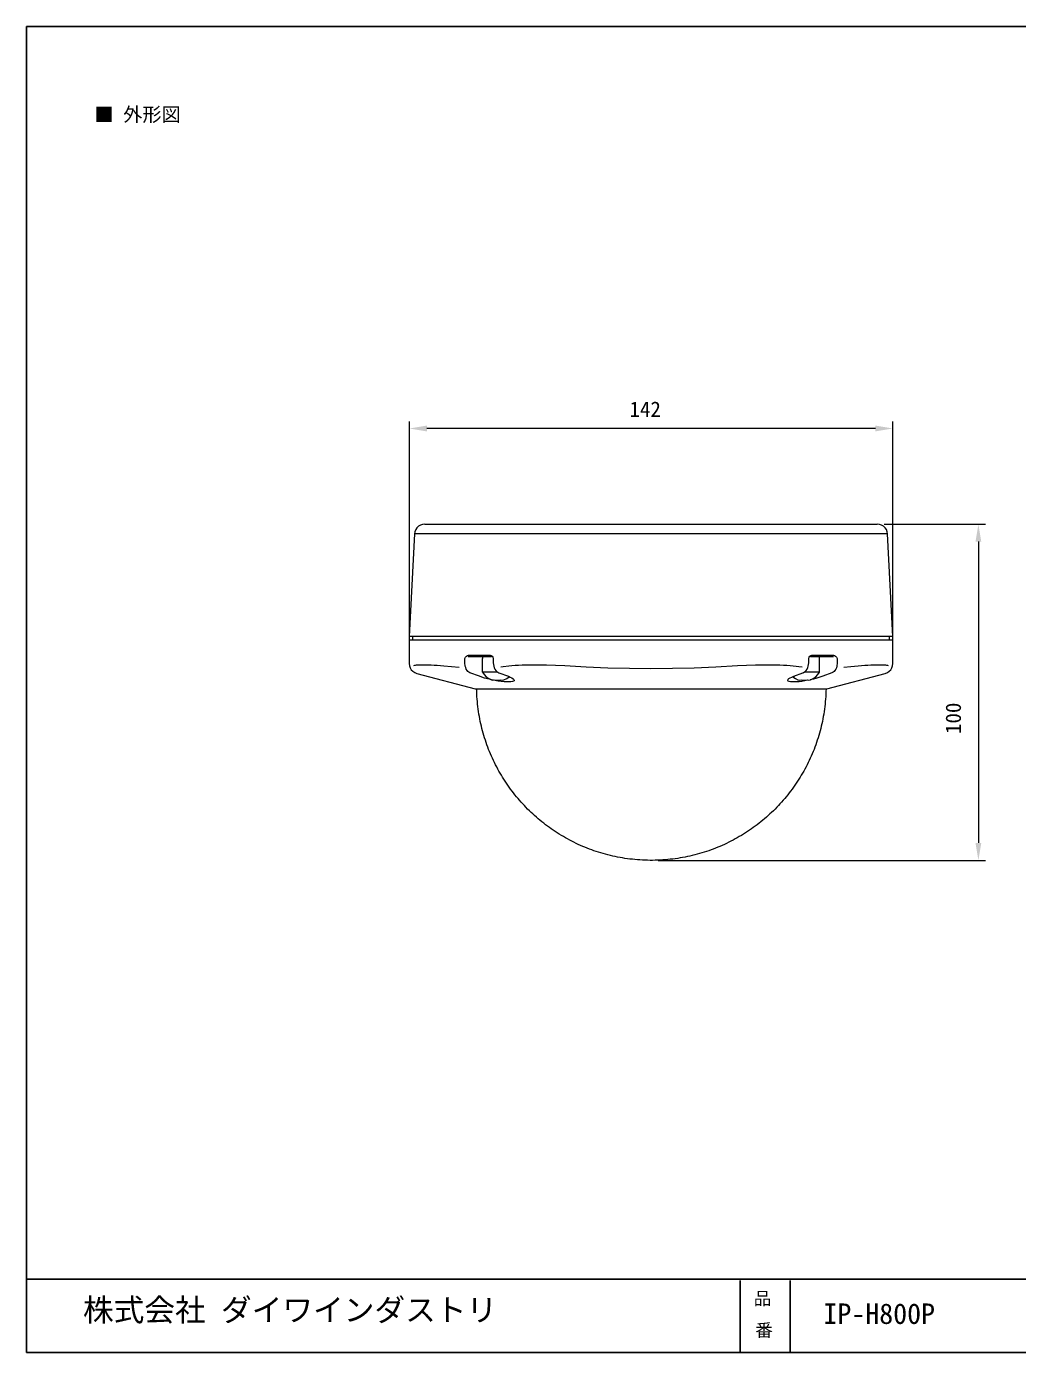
# Model space of a CAD drawing. Units: millimetres on the paper. Extents: x -142 to 142, y -95 to 95.
# Drawn here: x -141.8 to 0, y -94.8 to 94.8 of the extents above; entities that cross this region are included whole.
import ezdxf
from ezdxf.enums import TextEntityAlignment as Align

# ---------------------------------------------------------------- set-up
doc = ezdxf.new("R2010")
doc.units = ezdxf.units.MM
for name, color, linetype in [('0-0_0', 7, 'Continuous'), ('0-3_枠', 7, 'Continuous'), ('0-5_レイヤー_1_0', 7, 'Continuous')]:
    doc.layers.add(name, color=color, linetype=linetype)
for name, color, linetype, lineweight in [('0-1_外形線', 7, 'Continuous', 18), ('0-4_AM_5', 7, 'Continuous', 18), ('0-6_レイヤー_1', 7, 'Continuous', 18)]:
    doc.layers.add(name, color=color, linetype=linetype, lineweight=lineweight)
doc.styles.add('ＭＳ ゴシック', font='')
doc.styles.get('ＭＳ ゴシック').set_extended_font_data('MS Gothic')

# ---------------------------------------------------------------- blocks, each defined once
blk = doc.blocks.new('U37')
at = {"layer": '0-4_AM_5', "style": 'ＭＳ ゴシック'}
blk.add_text('100', height=2.199, rotation=90, dxfattribs=at).set_placement((206.985, 130.326), align=Align.BOTTOM_LEFT)
blk = doc.blocks.new('U38')
at = {"layer": '0-4_AM_5', "style": 'ＭＳ ゴシック'}
blk.add_text('142', height=2.199, dxfattribs=at).set_placement((158.899, 175.03), align=Align.BOTTOM_LEFT)

msp = doc.modelspace()

# ---------------------------------------------------------------- linework, layer by layer
at = {"layer": '0-3_枠'}
for p, q in [((141.803, -84.358), (-141.803, -84.354)), ((-39.681, -84.522), (-39.681, -94.842)), ((-32.546, -84.522), (-32.546, -94.842))]:
    msp.add_line(p, q, dxfattribs=at)
msp.add_lwpolyline([(-141.803, 94.842), (141.803, 94.842), (141.803, -94.842), (-141.803, -94.842)], close=True, dxfattribs=at)
at = {"layer": '0-4_AM_5', "color": 3}
for p, q in [((-87.018, 4.409), (-87.018, 38.34)), ((-17.837, 4.727), (-17.837, 38.34)), ((-20.337, 37.34), (-84.518, 37.34)), ((-19.059, 23.65), (-4.595, 23.65)), ((-5.595, 21.15), (-5.595, -21.94)), ((-51.393, -24.44), (-4.595, -24.44))]:
    msp.add_line(p, q, dxfattribs=at)
at = {"layer": '0-4_AM_5'}
for points in [[(-84.518, 37.756), (-84.518, 36.923), (-87.018, 37.34)], [(-20.337, 37.756), (-20.337, 36.923), (-17.837, 37.34)], [(-6.011, 21.15), (-5.178, 21.15), (-5.595, 23.65)], [(-6.011, -21.94), (-5.178, -21.94), (-5.595, -24.44)]]:
    msp.add_solid(points, dxfattribs=at)
at = {"layer": '0-6_レイヤー_1'}
for p, q in [((-84.818, 23.65), (-84.183, 23.65)), ((-79.557, 23.65), (-71.868, 23.65)), ((-64.169, 23.65), (-40.719, 23.65)), ((-33.02, 23.65), (-25.321, 23.65)), ((-20.694, 23.65), (-20.059, 23.65)), ((-86.281, 22.255), (-87.052, 7.605)), ((-85.634, 22.255), (-86.281, 22.255)), ((-73.082, 22.255), (-80.385, 22.255)), ((-40.561, 22.255), (-64.328, 22.255)), ((-24.504, 22.255), (-31.807, 22.255)), ((-18.608, 22.255), (-19.243, 22.255)), ((-17.837, 7.605), (-18.608, 22.255)), ((-86.36, 7.605), (-87.052, 7.605)), ((-86.564, 7.605), (-86.564, 7.117)), ((-73.581, 7.605), (-81.02, 7.605)), ((-40.073, 7.605), (-64.804, 7.605)), ((-23.869, 7.605), (-31.308, 7.605)), ((-17.837, 7.605), (-18.528, 7.605)), ((-18.324, 7.117), (-18.324, 7.605)), ((-87.052, 7.117), (-87.052, 3.727)), ((-87.052, 7.117), (-86.36, 7.117)), ((-86.36, 7.117), (-81.008, 7.117)), ((-81.008, 7.117), (-73.581, 7.117)), ((-73.581, 7.117), (-64.793, 7.117)), ((-31.308, 7.117), (-23.869, 7.117)), ((-23.869, 7.117), (-18.528, 7.117)), ((-18.528, 7.117), (-17.837, 7.117)), ((-17.837, 3.727), (-17.837, 7.117)), ((-79.069, 3.818), (-79.069, 4.43)), ((-75.247, 4.679), (-78.62, 4.679)), ((-78.547, 4.918), (-75.44, 4.918)), ((-76.563, 2.48), (-76.563, 4.43)), ((-75.009, 4.43), (-75.009, 3.818)), ((-29.879, 3.818), (-29.879, 4.43)), ((-26.341, 4.679), (-29.63, 4.679)), ((-29.448, 4.918), (-26.341, 4.918)), ((-28.314, 2.48), (-28.314, 4.43)), ((-25.82, 4.43), (-25.82, 3.818)), ((-85.963, 2.31), (-77.606, 0.076)), ((-81.008, 3.291), (-79.889, 3.186)), ((-77.005, 1.89), (-78.343, 2.389)), ((-74.431, 2.48), (-76.563, 2.48)), ((-74.193, 2.389), (-72.855, 1.89)), ((-73.916, 3.241), (-73.581, 3.291)), ((-32.022, 1.89), (-30.695, 2.389)), ((-31.308, 3.291), (-30.816, 3.228)), ((-28.314, 2.48), (-30.503, 2.48)), ((-26.545, 2.389), (-27.872, 1.89)), ((-27.282, 0.076), (-18.925, 2.31)), ((-24.856, 3.188), (-23.869, 3.291)), ((-77.606, 0.076), (-52.444, 0.076)), ((-52.444, 0.076), (-27.282, 0.076))]:
    msp.add_line(p, q, dxfattribs=at)
for points in [[(-84.818, 23.65), (-85.135, 23.616), (-85.431, 23.514), (-85.703, 23.344), (-85.941, 23.129), (-86.11, 22.868), (-86.224, 22.573), (-86.281, 22.255)], [(-84.183, 23.65), (-84.104, 23.65), (-84.002, 23.65), (-83.854, 23.65), (-83.695, 23.65), (-83.491, 23.65), (-83.264, 23.65), (-83.004, 23.65), (-82.72, 23.65), (-82.414, 23.65), (-82.074, 23.65), (-81.711, 23.65), (-81.325, 23.65), (-80.917, 23.65), (-80.486, 23.65), (-79.557, 23.65)], [(-71.868, 23.65), (-71.165, 23.65), (-70.78, 23.65), (-70.372, 23.65), (-69.941, 23.65), (-69.487, 23.65), (-68.524, 23.65), (-67.503, 23.65), (-66.426, 23.65), (-65.314, 23.65), (-64.169, 23.65)], [(-40.719, 23.65), (-39.574, 23.65), (-38.463, 23.65), (-37.386, 23.65), (-36.354, 23.65), (-35.401, 23.65), (-34.948, 23.65), (-34.517, 23.65), (-34.109, 23.65), (-33.712, 23.65), (-33.02, 23.65)], [(-25.321, 23.65), (-24.402, 23.65), (-23.971, 23.65), (-23.563, 23.65), (-23.177, 23.65), (-22.815, 23.65), (-22.474, 23.65), (-22.168, 23.65), (-21.885, 23.65), (-21.624, 23.65), (-21.397, 23.65), (-21.193, 23.65), (-21.023, 23.65), (-20.887, 23.65), (-20.774, 23.65), (-20.694, 23.65)], [(-18.608, 22.255), (-18.653, 22.573), (-18.766, 22.868), (-18.948, 23.129), (-19.175, 23.344), (-19.447, 23.514), (-19.753, 23.616), (-20.059, 23.65)], [(-80.385, 22.255), (-81.427, 22.267), (-81.915, 22.267), (-82.38, 22.267), (-82.822, 22.267), (-83.23, 22.267), (-83.616, 22.267), (-83.967, 22.267), (-84.296, 22.267), (-84.591, 22.267), (-84.852, 22.267), (-85.078, 22.267), (-85.272, 22.267), (-85.431, 22.267), (-85.544, 22.267), (-85.634, 22.255)], [(-64.328, 22.255), (-65.621, 22.267), (-66.891, 22.267), (-68.115, 22.267), (-69.283, 22.267), (-70.372, 22.267), (-70.882, 22.267), (-71.37, 22.267), (-71.834, 22.267), (-72.277, 22.267), (-73.082, 22.255)], [(-31.807, 22.255), (-32.192, 22.267), (-32.6, 22.267), (-33.043, 22.267), (-33.507, 22.267), (-34.006, 22.267), (-34.517, 22.267), (-35.605, 22.267), (-36.773, 22.267), (-37.987, 22.267), (-39.257, 22.267), (-40.561, 22.255)], [(-19.243, 22.255), (-19.334, 22.267), (-19.458, 22.267), (-19.617, 22.267), (-19.81, 22.267), (-20.036, 22.267), (-20.297, 22.267), (-20.592, 22.267), (-20.91, 22.267), (-21.261, 22.267), (-21.647, 22.267), (-22.066, 22.267), (-22.497, 22.267), (-22.962, 22.267), (-23.461, 22.267), (-24.504, 22.255)], [(-81.02, 7.605), (-82.074, 7.605), (-82.573, 7.605), (-83.038, 7.605), (-83.491, 7.605), (-83.911, 7.605), (-84.296, 7.605), (-84.659, 7.605), (-84.988, 7.605), (-85.283, 7.605), (-85.544, 7.605), (-85.782, 7.605), (-85.975, 7.605), (-86.133, 7.605), (-86.258, 7.605), (-86.36, 7.605)], [(-64.804, 7.605), (-66.108, 7.605), (-67.389, 7.605), (-68.614, 7.605), (-69.782, 7.605), (-70.338, 7.605), (-70.87, 7.605), (-71.392, 7.605), (-71.88, 7.605), (-72.345, 7.605), (-72.787, 7.605), (-73.581, 7.605)], [(-31.308, 7.605), (-31.693, 7.605), (-32.101, 7.605), (-32.544, 7.605), (-33.009, 7.605), (-33.496, 7.605), (-34.006, 7.605), (-34.539, 7.605), (-35.106, 7.605), (-36.263, 7.605), (-37.499, 7.605), (-38.769, 7.605), (-40.073, 7.605)], [(-18.528, 7.605), (-18.619, 7.605), (-18.744, 7.605), (-18.902, 7.605), (-19.107, 7.605), (-19.334, 7.605), (-19.606, 7.605), (-19.9, 7.605), (-20.229, 7.605), (-20.592, 7.605), (-20.978, 7.605), (-21.397, 7.605), (-21.839, 7.605), (-22.316, 7.605), (-22.815, 7.605), (-23.869, 7.605)], [(-64.793, 7.117), (-40.084, 7.117), (-31.308, 7.117)], [(-79.069, 4.43), (-78.967, 4.611), (-78.853, 4.77), (-78.706, 4.883), (-78.547, 4.918)], [(-78.343, 2.389), (-78.49, 2.48), (-78.638, 2.593), (-78.763, 2.74), (-78.876, 2.922), (-78.956, 3.126), (-79.024, 3.341), (-79.069, 3.818)], [(-76.393, 4.679), (-76.495, 4.634), (-76.551, 4.543), (-76.563, 4.43)], [(-75.44, 4.918), (-75.305, 4.883), (-75.18, 4.77), (-75.089, 4.611), (-75.009, 4.43)], [(-75.009, 3.818), (-74.942, 3.341), (-74.874, 3.115), (-74.771, 2.922), (-74.646, 2.74), (-74.511, 2.593), (-74.352, 2.48), (-74.193, 2.389)], [(-30.695, 2.389), (-30.525, 2.48), (-30.378, 2.593), (-30.231, 2.74), (-30.117, 2.922), (-30.015, 3.126), (-29.936, 3.341), (-29.902, 3.568), (-29.879, 3.818)], [(-29.879, 4.43), (-29.8, 4.611), (-29.697, 4.77), (-29.584, 4.883), (-29.448, 4.918)], [(-28.314, 4.43), (-28.326, 4.543), (-28.394, 4.634), (-28.484, 4.679)], [(-25.82, 3.818), (-25.865, 3.341), (-25.922, 3.115), (-26.012, 2.922), (-26.126, 2.74), (-26.25, 2.593), (-26.386, 2.48), (-26.545, 2.389)], [(-26.341, 4.918), (-26.183, 4.883), (-26.035, 4.77), (-25.922, 4.611), (-25.82, 4.43)], [(-87.052, 3.727), (-87.018, 3.409), (-86.916, 3.103), (-86.745, 2.831), (-86.53, 2.604), (-86.258, 2.434), (-85.963, 2.31)], [(-86.36, 3.427), (-86.258, 3.461), (-86.145, 3.495), (-85.975, 3.517), (-85.782, 3.54), (-85.544, 3.551), (-85.283, 3.551), (-84.988, 3.551), (-84.659, 3.551), (-84.296, 3.54), (-83.899, 3.517), (-83.48, 3.495), (-83.038, 3.472), (-82.562, 3.427), (-82.074, 3.393), (-81.008, 3.291)], [(-76.563, 2.48), (-76.325, 2.128), (-76.019, 1.822), (-75.668, 1.561), (-75.271, 1.38)], [(-73.581, 3.291), (-72.787, 3.393), (-72.345, 3.427), (-71.88, 3.472), (-71.392, 3.495), (-70.882, 3.517), (-70.338, 3.54), (-69.782, 3.551), (-68.614, 3.551), (-67.378, 3.54), (-66.108, 3.495), (-64.793, 3.427)], [(-64.793, 3.427), (-61.72, 3.256), (-58.636, 3.12), (-55.54, 3.041), (-52.444, 3.018), (-49.349, 3.041), (-46.253, 3.12), (-43.169, 3.256), (-40.084, 3.427)], [(-40.084, 3.427), (-38.78, 3.495), (-37.499, 3.54), (-36.274, 3.551), (-35.106, 3.551), (-34.539, 3.54), (-34.006, 3.517), (-33.496, 3.495), (-32.997, 3.472), (-32.533, 3.427), (-32.101, 3.393), (-31.693, 3.347), (-31.308, 3.291)], [(-32.022, 1.89), (-31.965, 1.901), (-31.931, 1.901)], [(-30.695, 2.389), (-30.628, 2.4), (-30.605, 2.412)], [(-29.607, 1.38), (-29.221, 1.561), (-28.87, 1.822), (-28.564, 2.128), (-28.314, 2.48)], [(-23.869, 3.291), (-22.815, 3.393), (-22.316, 3.427), (-21.851, 3.472), (-21.397, 3.495), (-20.978, 3.517), (-20.592, 3.54), (-20.229, 3.551), (-19.9, 3.551), (-19.606, 3.551), (-19.334, 3.551), (-19.107, 3.54), (-18.902, 3.517), (-18.744, 3.495)], [(-18.925, 2.31), (-18.619, 2.434), (-18.358, 2.604), (-18.143, 2.831), (-17.973, 3.103), (-17.871, 3.409), (-17.837, 3.727)], [(-18.744, 3.495), (-18.619, 3.461), (-18.528, 3.427)], [(-75.274, -9.525), (-75.411, -9.208), (-75.544, -8.889), (-75.672, -8.568), (-75.797, -8.245), (-75.917, -7.919), (-76.032, -7.592), (-76.143, -7.262), (-76.25, -6.93), (-76.352, -6.597), (-76.449, -6.261), (-76.542, -5.923), (-76.63, -5.584), (-76.714, -5.243), (-76.793, -4.899), (-76.867, -4.554), (-76.937, -4.208), (-77.001, -3.859), (-77.061, -3.509), (-77.116, -3.158), (-77.166, -2.804), (-77.211, -2.449), (-77.252, -2.093), (-77.287, -1.735), (-77.317, -1.376), (-77.342, -1.015), (-77.362, -0.653), (-77.376, -0.289), (-77.386, 0.075)], [(-75.35, 1.414), (-75.815, 1.516), (-76.257, 1.64), (-76.654, 1.765), (-77.005, 1.89)], [(-75.271, 1.38), (-75.055, 1.334), (-74.828, 1.38), (-74.374, 1.334), (-73.921, 1.38), (-73.705, 1.334), (-73.479, 1.38)], [(-72.855, 1.89), (-72.572, 1.777), (-72.334, 1.652), (-72.163, 1.539), (-72.05, 1.436), (-72.005, 1.334), (-72.027, 1.255), (-72.118, 1.176), (-72.265, 1.13), (-72.493, 1.085), (-72.765, 1.073), (-73.093, 1.073), (-73.467, 1.096), (-73.876, 1.142), (-74.318, 1.21), (-75.202, 1.38)], [(-73.479, 1.38), (-73.093, 1.561), (-72.741, 1.811)], [(-30.015, 1.312), (-30.854, 1.164), (-31.251, 1.119), (-31.625, 1.085), (-31.965, 1.073), (-32.249, 1.073), (-32.498, 1.096), (-32.68, 1.142), (-32.805, 1.198), (-32.872, 1.278), (-32.872, 1.357), (-32.816, 1.459), (-32.702, 1.561), (-32.521, 1.663), (-32.306, 1.777), (-32.022, 1.89)], [(-32.136, 1.799), (-31.784, 1.561), (-31.41, 1.38)], [(-31.41, 1.38), (-31.183, 1.334), (-30.956, 1.38), (-30.514, 1.334), (-30.06, 1.38), (-29.834, 1.334), (-29.607, 1.38)], [(-27.4, 0.075), (-27.409, -0.289), (-27.424, -0.653), (-27.444, -1.015), (-27.469, -1.376), (-27.499, -1.735), (-27.534, -2.093), (-27.574, -2.449), (-27.619, -2.804), (-27.669, -3.158), (-27.724, -3.509), (-27.784, -3.859), (-27.849, -4.208), (-27.918, -4.554), (-27.993, -4.899), (-28.072, -5.243), (-28.155, -5.584), (-28.243, -5.923), (-28.336, -6.261), (-28.434, -6.597), (-28.536, -6.93), (-28.643, -7.262), (-28.754, -7.592), (-28.869, -7.919), (-28.989, -8.245), (-29.113, -8.568), (-29.242, -8.889), (-29.375, -9.208), (-29.512, -9.525), (-29.653, -9.839), (-29.799, -10.152), (-29.949, -10.461), (-30.102, -10.769), (-30.26, -11.074), (-30.422, -11.376), (-30.588, -11.676), (-30.758, -11.974), (-30.932, -12.269), (-31.11, -12.561), (-31.292, -12.85)], [(-27.872, 1.89), (-28.269, 1.754), (-28.7, 1.618), (-29.187, 1.493), (-29.686, 1.368)], [(-66.983, -19.743), (-67.259, -19.541), (-67.531, -19.337), (-67.801, -19.128), (-68.068, -18.916), (-68.331, -18.701), (-68.592, -18.482), (-68.85, -18.259), (-69.104, -18.033), (-69.356, -17.804), (-69.604, -17.572), (-69.849, -17.336), (-70.091, -17.096), (-70.33, -16.854), (-70.565, -16.608), (-70.797, -16.359), (-71.026, -16.107), (-71.251, -15.852), (-71.473, -15.594), (-71.691, -15.333), (-71.906, -15.068), (-72.117, -14.801), (-72.325, -14.531), (-72.529, -14.258), (-72.73, -13.982), (-72.926, -13.703), (-73.119, -13.422), (-73.309, -13.137), (-73.494, -12.85), (-73.676, -12.561), (-73.854, -12.269), (-74.027, -11.974), (-74.197, -11.676), (-74.363, -11.376), (-74.525, -11.074), (-74.683, -10.769), (-74.837, -10.461), (-74.987, -10.152), (-75.132, -9.839), (-75.274, -9.525)], [(-31.292, -12.85), (-31.477, -13.137), (-31.666, -13.422), (-31.859, -13.703), (-32.056, -13.982), (-32.257, -14.258), (-32.461, -14.531), (-32.668, -14.801), (-32.88, -15.068), (-33.095, -15.333), (-33.313, -15.594), (-33.535, -15.852), (-33.76, -16.107), (-33.989, -16.359), (-34.221, -16.608), (-34.456, -16.854), (-34.695, -17.096), (-34.937, -17.336), (-35.182, -17.572), (-35.43, -17.804), (-35.682, -18.033), (-35.936, -18.259), (-36.194, -18.482), (-36.455, -18.701), (-36.718, -18.916), (-36.985, -19.128), (-37.255, -19.337), (-37.527, -19.541), (-37.802, -19.743), (-38.081, -19.94), (-38.362, -20.134), (-38.645, -20.324), (-38.932, -20.51), (-39.221, -20.692), (-39.513, -20.871), (-39.807, -21.045), (-40.104, -21.216), (-40.404, -21.383), (-40.706, -21.545), (-41.01, -21.704)], [(-54.393, -24.361), (-54.752, -24.33), (-55.109, -24.294), (-55.465, -24.253), (-55.82, -24.207), (-56.173, -24.156), (-56.524, -24.1), (-56.874, -24.04), (-57.222, -23.974), (-57.569, -23.904), (-57.913, -23.829), (-58.256, -23.749), (-58.597, -23.664), (-58.936, -23.575), (-59.273, -23.481), (-59.609, -23.383), (-59.942, -23.28), (-60.273, -23.173), (-60.603, -23.061), (-60.93, -22.944), (-61.255, -22.824), (-61.578, -22.699), (-61.899, -22.569), (-62.217, -22.436), (-62.534, -22.298), (-62.848, -22.156), (-63.159, -22.009), (-63.469, -21.859), (-63.776, -21.704), (-64.08, -21.545), (-64.382, -21.383), (-64.682, -21.216), (-64.979, -21.045), (-65.273, -20.871), (-65.565, -20.692), (-65.854, -20.51), (-66.14, -20.324), (-66.424, -20.134), (-66.705, -19.94), (-66.983, -19.743)], [(-41.01, -21.704), (-41.317, -21.859), (-41.627, -22.009), (-41.938, -22.156), (-42.252, -22.298), (-42.569, -22.436), (-42.887, -22.569), (-43.208, -22.699), (-43.531, -22.824), (-43.856, -22.944), (-44.183, -23.061), (-44.513, -23.173), (-44.844, -23.28), (-45.177, -23.383), (-45.513, -23.481), (-45.85, -23.575), (-46.189, -23.664), (-46.53, -23.749), (-46.873, -23.829), (-47.217, -23.904), (-47.564, -23.974), (-47.912, -24.04), (-48.262, -24.1), (-48.613, -24.156), (-48.966, -24.207), (-49.321, -24.253), (-49.677, -24.294), (-50.034, -24.33), (-50.393, -24.361), (-50.754, -24.387), (-51.116, -24.408), (-51.479, -24.424), (-51.844, -24.434), (-52.21, -24.439), (-52.576, -24.439), (-52.942, -24.434), (-53.307, -24.424), (-53.67, -24.408), (-54.032, -24.387), (-54.393, -24.361)]]:
    msp.add_lwpolyline(points, dxfattribs=at)

# ---------------------------------------------------------------- block references
at = {"layer": '0-0_0'}
for name in ['U38', 'U37']:
    msp.add_blockref(name, (-214.416, -136.691), dxfattribs=at)

# ---------------------------------------------------------------- texts
at = {"layer": '0-1_外形線', "style": 'ＭＳ ゴシック'}
msp.add_text('IP-H800P', height=2.933, dxfattribs=at).set_placement((-27.762, -91.637), align=Align.BOTTOM_LEFT)
at = {"layer": '0-3_枠', "style": 'ＭＳ ゴシック'}
for s, p in [('品', (-37.741, -88.569)), ('番', (-37.514, -93.119))]:
    msp.add_text(s, height=1.833, dxfattribs=at).set_placement(p, align=Align.BOTTOM_LEFT)
at = {"layer": '0-5_レイヤー_1_0', "style": 'ＭＳ ゴシック'}
for s, height, p in [('■ 外形図', 2.012, (-132.08, 80.652)), ('株式会社 ダイワインダストリ', 3.219, (-133.726, -91.326))]:
    msp.add_text(s, height=height, dxfattribs=at).set_placement(p, align=Align.BOTTOM_LEFT)

doc.saveas('drawing.dxf')
